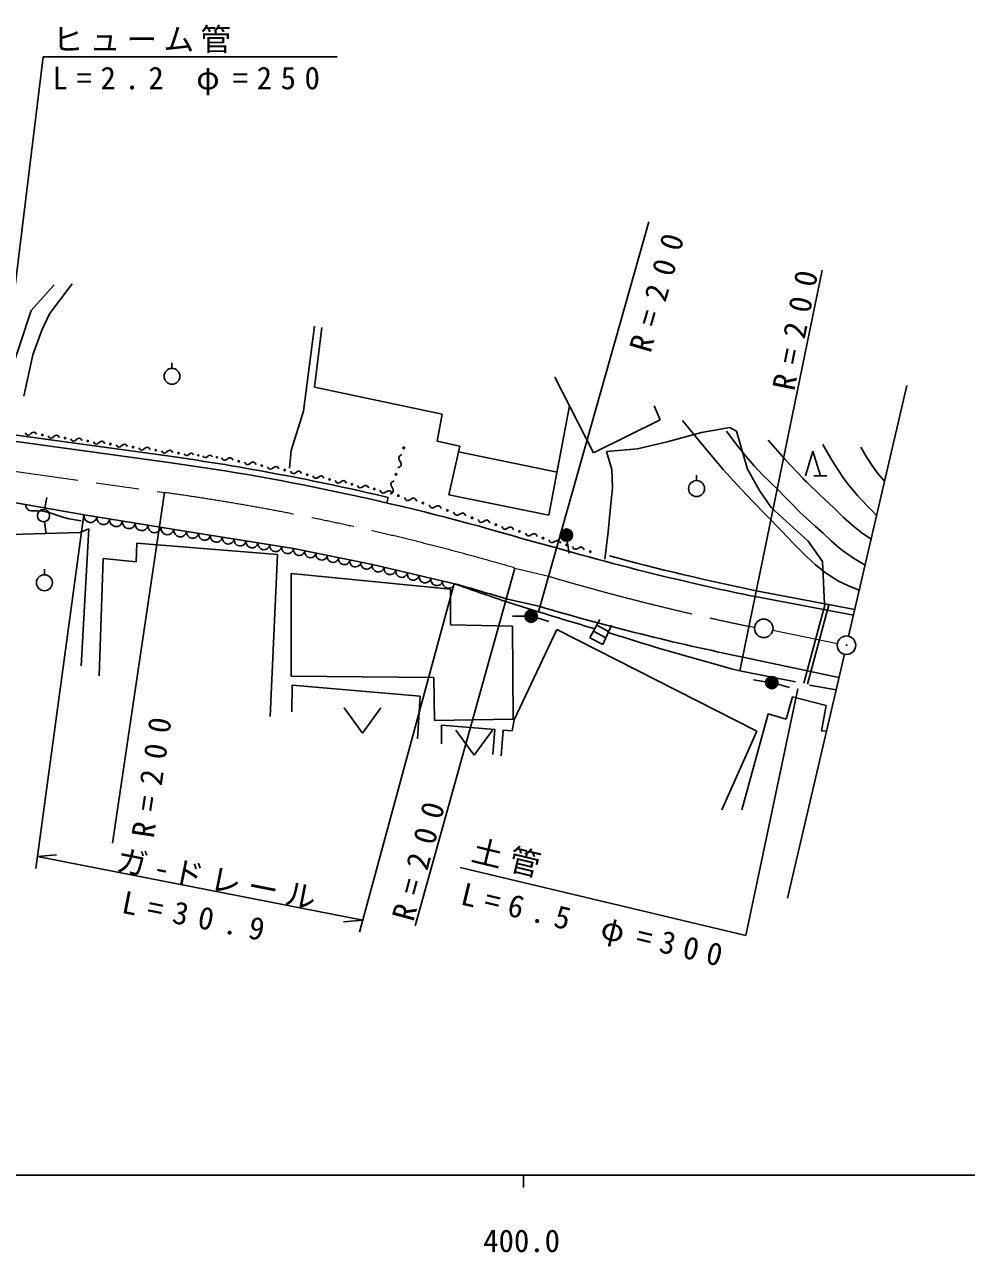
# Model space of a CAD drawing. Units: millimetres, scale not verified. Extents: x 40000 to 680000, y 20000 to 380000.
# Drawn here: x 427466 to 503965, y 198715 to 298398 of the extents above; entities that cross this region are included whole.
import ezdxf
from ezdxf.enums import TextEntityAlignment as Align

# ---------------------------------------------------------------- set-up
doc = ezdxf.new("R2010")
doc.units = ezdxf.units.MM
doc.header["$LTSCALE"] = 1000
doc.linetypes.add('CHAIN', pattern=[18.5, 12, -1.5, 3.5, -1.5])
for name, color, linetype, lineweight in [('M-BGD', 7, 'Continuous', 25), ('M-BMK', 2, 'CHAIN', 13), ('M-BMK-SRVR', 3, 'Continuous', 25), ('M-OTRS', 6, 'Continuous', 25), ('M-TTL-BAND', 7, 'Continuous', 25)]:
    doc.layers.add(name, color=color, linetype=linetype, lineweight=lineweight)
doc.layers.add('M-STR-HTXT', color=7, linetype='Continuous')
doc.styles.add('ＭＳ ゴシック', font='')
doc.styles.get('ＭＳ ゴシック').set_extended_font_data('MS Gothic')

msp = doc.modelspace()

# ---------------------------------------------------------------- linework, layer by layer
at = {"layer": 'M-BGD'}
for p, q in [((425190, 264941), (428972, 295784)), ((428972, 295784), (452847, 295784)), ((469213, 250727), (478159, 282392)), ((485562, 245929), (492236, 278468)), ((428009, 275173), (429862, 277271)), ((429485, 274912), (431322, 277338)), ((424802, 265535), (428009, 275173)), ((428861, 273595), (429485, 274912)), ((428133, 271584), (428861, 273595)), ((450119, 267018), (451029, 273908)), ((451617, 273810), (451003, 268960)), ((427405, 268222), (428133, 271584)), ((439442, 270487), (439442, 270929)), ((473680, 263632), (470538, 269780)), ((451003, 268960), (461385, 266774)), ((494392, 248742), (499111, 269102)), ((470060, 258577), (471727, 267453)), ((478598, 267457), (479076, 266296)), ((449122, 263812), (450119, 267018)), ((461385, 266774), (460975, 264588)), ((479076, 266296), (473680, 263632)), ((480897, 266264), (482495, 264294)), ((439198, 262850), (420228, 265436)), ((420358, 265927), (439273, 263354)), ((427629, 265128), (427528, 265254)), ((427989, 265193), (427859, 265098)), ((428119, 265288), (427989, 265193)), ((428239, 265310), (428119, 265288)), ((428350, 265258), (428239, 265310)), ((428450, 265132), (428350, 265258)), ((482451, 265288), (479652, 264533)), ((484761, 265688), (482451, 265288)), ((485270, 264333), (484486, 265375)), ((485294, 265377), (484761, 265688)), ((486182, 262312), (485294, 265377)), ((427739, 265076), (427629, 265128)), ((427859, 265098), (427739, 265076)), ((429472, 264884), (429372, 265009)), ((429583, 264831), (429472, 264884)), ((429703, 264853), (429583, 264831)), ((429833, 264948), (429703, 264853)), ((429963, 265044), (429833, 264948)), ((430083, 265065), (429963, 265044)), ((430193, 265013), (430083, 265065)), ((430294, 264887), (430193, 265013)), ((431316, 264639), (431216, 264765)), ((431426, 264587), (431316, 264639)), ((431547, 264608), (431426, 264587)), ((431676, 264704), (431547, 264608)), ((431806, 264799), (431676, 264704)), ((431926, 264820), (431806, 264799)), ((432037, 264768), (431926, 264820)), ((432137, 264642), (432037, 264768)), ((433160, 264394), (433059, 264520)), ((433270, 264342), (433160, 264394)), ((433390, 264364), (433270, 264342)), ((433520, 264459), (433390, 264364)), ((433650, 264554), (433520, 264459)), ((433770, 264576), (433650, 264554)), ((433880, 264524), (433770, 264576)), ((433981, 264398), (433880, 264524)), ((435003, 264149), (434903, 264275)), ((435364, 264214), (435234, 264119)), ((435494, 264310), (435364, 264214)), ((435614, 264331), (435494, 264310)), ((435724, 264279), (435614, 264331)), ((435825, 264153), (435724, 264279)), ((460975, 264588), (462820, 264179)), ((462820, 264179), (461932, 260217)), ((479652, 264533), (477253, 263955)), ((482495, 264294), (484201, 262284)), ((486049, 263350), (485270, 264333)), ((487862, 264665), (489243, 263098)), ((492304, 264309), (493037, 263041)), ((435114, 264097), (435003, 264149)), ((435234, 264119), (435114, 264097)), ((436847, 263905), (436746, 264031)), ((436957, 263853), (436847, 263905)), ((437077, 263874), (436957, 263853)), ((437207, 263970), (437077, 263874)), ((437337, 264065), (437207, 263970)), ((437457, 264086), (437337, 264065)), ((437568, 264034), (437457, 264086)), ((437668, 263908), (437568, 264034)), ((438691, 263660), (438590, 263786)), ((438801, 263608), (438691, 263660)), ((438921, 263630), (438801, 263608)), ((439051, 263725), (438921, 263630)), ((439181, 263820), (439051, 263725)), ((439301, 263842), (439181, 263820)), ((439411, 263790), (439301, 263842)), ((439512, 263664), (439411, 263790)), ((440519, 263440), (440434, 263541)), ((440611, 263400), (440519, 263440)), ((440709, 263420), (440611, 263400)), ((440813, 263502), (440709, 263420)), ((440918, 263583), (440813, 263502)), ((441016, 263603), (440918, 263583)), ((441108, 263563), (441016, 263603)), ((441193, 263462), (441108, 263563)), ((442038, 263281), (441952, 263382)), ((442129, 263241), (442038, 263281)), ((442228, 263261), (442129, 263241)), ((442332, 263342), (442228, 263261)), ((442436, 263424), (442332, 263342)), ((442535, 263444), (442436, 263424)), ((442626, 263404), (442535, 263444)), ((442712, 263303), (442626, 263404)), ((443566, 263088), (443471, 263223)), ((444075, 263222), (443937, 263133)), ((444199, 263237), (444075, 263222)), ((444308, 263177), (444199, 263237)), ((444403, 263042), (444308, 263177)), ((448992, 262382), (449122, 263812)), ((457942, 263398), (457859, 263276)), ((457859, 263276), (457863, 263130)), ((458110, 263494), (457942, 263398)), ((462714, 263710), (470714, 262061)), ((477253, 263955), (474722, 263733)), ((474722, 263733), (475166, 262267)), ((486720, 262573), (486049, 263350)), ((490901, 261755), (491501, 263755)), ((491501, 263755), (492101, 261755)), ((495796, 263379), (495395, 264096)), ((496213, 262710), (495796, 263379)), ((443675, 263029), (443566, 263088)), ((443799, 263043), (443675, 263029)), ((443937, 263133), (443799, 263043)), ((445429, 262727), (445335, 262862)), ((445539, 262667), (445429, 262727)), ((445662, 262682), (445539, 262667)), ((445801, 262771), (445662, 262682)), ((445939, 262861), (445801, 262771)), ((446062, 262875), (445939, 262861)), ((446172, 262815), (446062, 262875)), ((446266, 262681), (446172, 262815)), ((447293, 262366), (447198, 262500)), ((447402, 262306), (447293, 262366)), ((447526, 262321), (447402, 262306)), ((447664, 262410), (447526, 262321)), ((447802, 262499), (447664, 262410)), ((447926, 262514), (447802, 262499)), ((448035, 262454), (447926, 262514)), ((448130, 262320), (448035, 262454)), ((457962, 262518), (457794, 262422)), ((457863, 263130), (457952, 262958)), ((457952, 262958), (458041, 262786)), ((458044, 262639), (457962, 262518)), ((458041, 262786), (458044, 262639)), ((475166, 262267), (475210, 260801)), ((484201, 262284), (485336, 261033)), ((487159, 260579), (486182, 262312)), ((487400, 261857), (486720, 262573)), ((489243, 263098), (490669, 261574)), ((493037, 263041), (493859, 261746)), ((496751, 261987), (496213, 262710)), ((449152, 262006), (449062, 262139)), ((449258, 261946), (449152, 262006)), ((449379, 261958), (449258, 261946)), ((449516, 262043), (449379, 261958)), ((449653, 262128), (449516, 262043)), ((449774, 262140), (449653, 262128)), ((449880, 262080), (449774, 262140)), ((449970, 261947), (449880, 262080)), ((450969, 261622), (450878, 261755)), ((451075, 261562), (450969, 261622)), ((451196, 261574), (451075, 261562)), ((451333, 261659), (451196, 261574)), ((451469, 261744), (451333, 261659)), ((451590, 261756), (451469, 261744)), ((451696, 261696), (451590, 261756)), ((451787, 261563), (451696, 261696)), ((452785, 261238), (452695, 261371)), ((452891, 261177), (452785, 261238)), ((453013, 261190), (452891, 261177)), ((453149, 261275), (453013, 261190)), ((453286, 261360), (453149, 261275)), ((453407, 261372), (453286, 261360)), ((453513, 261312), (453407, 261372)), ((453603, 261179), (453513, 261312)), ((457309, 261254), (457227, 261133)), ((457477, 261350), (457309, 261254)), ((482047, 261372), (482047, 261814)), ((488033, 261241), (487400, 261857)), ((488643, 260649), (488033, 261241)), ((490669, 261574), (490796, 261445)), ((490796, 261445), (490989, 261253)), ((490989, 261253), (492065, 260223)), ((491581, 261755), (492621, 261755)), ((493859, 261746), (494124, 261371)), ((494124, 261371), (494400, 261004)), ((497307, 261318), (496751, 261987)), ((438836, 260410), (434612, 231937)), ((454602, 260853), (454511, 260986)), ((454708, 260793), (454602, 260853)), ((454829, 260805), (454708, 260793)), ((454966, 260890), (454829, 260805)), ((455102, 260975), (454966, 260890)), ((455223, 260988), (455102, 260975)), ((455329, 260927), (455223, 260988)), ((455420, 260794), (455329, 260927)), ((456417, 260445), (456328, 260602)), ((456529, 260368), (456417, 260445)), ((456666, 260370), (456529, 260368)), ((456827, 260453), (456666, 260370)), ((456987, 260535), (456827, 260453)), ((457124, 260537), (456987, 260535)), ((457237, 260460), (457124, 260537)), ((457329, 260374), (457161, 260278)), ((457227, 261133), (457230, 260986)), ((457230, 260986), (457319, 260814)), ((457325, 260303), (457237, 260460)), ((457319, 260814), (457408, 260642)), ((457411, 260496), (457329, 260374)), ((457408, 260642), (457411, 260496)), ((461932, 260217), (470060, 258577)), ((475210, 260801), (475032, 258936)), ((485336, 261033), (486547, 259761)), ((488092, 259202), (487159, 260579)), ((489225, 260053), (488643, 260649)), ((492065, 260223), (493192, 259157)), ((494400, 261004), (495115, 260154)), ((432301, 258583), (424525, 259971)), ((427534, 259434), (427607, 259203)), ((427607, 259203), (427721, 259017)), ((429094, 259022), (429272, 260006)), ((456996, 260013), (456878, 259568)), ((458411, 259846), (458323, 260003)), ((458524, 259769), (458411, 259846)), ((458661, 259771), (458524, 259769)), ((458821, 259854), (458661, 259771)), ((458982, 259936), (458821, 259854)), ((459118, 259938), (458982, 259936)), ((459231, 259861), (459118, 259938)), ((459320, 259704), (459231, 259861)), ((460406, 259247), (460317, 259404)), ((460518, 259170), (460406, 259247)), ((460816, 259255), (460655, 259172)), ((460976, 259337), (460816, 259255)), ((461113, 259339), (460976, 259337)), ((461226, 259262), (461113, 259339)), ((461314, 259105), (461226, 259262)), ((486547, 259761), (487737, 258548)), ((489025, 258358), (488092, 259202)), ((489781, 259476), (489225, 260053)), ((490389, 258871), (489781, 259476)), ((495115, 260154), (495877, 259341)), ((495877, 259341), (496246, 258966)), ((427721, 259017), (427855, 258939)), ((427855, 258939), (428040, 258908)), ((428040, 258908), (428287, 258912)), ((428287, 258912), (428543, 258926)), ((432295, 258584), (428387, 229880)), ((428543, 258926), (428942, 258905)), ((428942, 258905), (429341, 258823)), ((429341, 258823), (429721, 258704)), ((429721, 258704), (430097, 258572)), ((430097, 258572), (430583, 258419)), ((430583, 258419), (431100, 258285)), ((431100, 258285), (431569, 258187)), ((431569, 258187), (432058, 258097)), ((440637, 257252), (432301, 258583)), ((460655, 259172), (460518, 259170)), ((462400, 258648), (462312, 258805)), ((462513, 258571), (462400, 258648)), ((462650, 258573), (462513, 258571)), ((462810, 258656), (462650, 258573)), ((462971, 258738), (462810, 258656)), ((463108, 258740), (462971, 258738)), ((463220, 258663), (463108, 258740)), ((463309, 258506), (463220, 258663)), ((464393, 258057), (464306, 258206)), ((475032, 258936), (474855, 257203)), ((487737, 258548), (488963, 257273)), ((491113, 256448), (489025, 258358)), ((490989, 258304), (490389, 258871)), ((491678, 257689), (490989, 258304)), ((493192, 259157), (493962, 258408)), ((493962, 258408), (494791, 257664)), ((496246, 258966), (496664, 258547)), ((429077, 258035), (429219, 257046)), ((431967, 257167), (432688, 257472)), ((432688, 257472), (432078, 246351)), ((449320, 255857), (440637, 257252)), ((464502, 257985), (464393, 258057)), ((464633, 257989), (464502, 257985)), ((464785, 258070), (464633, 257989)), ((464938, 258151), (464785, 258070)), ((465069, 258155), (464938, 258151)), ((465177, 258082), (465069, 258155)), ((465264, 257933), (465177, 258082)), ((466310, 257511), (466223, 257660)), ((466418, 257438), (466310, 257511)), ((466549, 257442), (466418, 257438)), ((466702, 257523), (466549, 257442)), ((466854, 257604), (466702, 257523)), ((466985, 257608), (466854, 257604)), ((467094, 257536), (466985, 257608)), ((467181, 257386), (467094, 257536)), ((474855, 257203), (474588, 255008)), ((488963, 257273), (489942, 256234)), ((492339, 257095), (491678, 257689)), ((494791, 257664), (495479, 257139)), ((425394, 256972), (431967, 257167)), ((436531, 254773), (436586, 256303)), ((436586, 256303), (448006, 255374)), ((467948, 256658), (470678, 255915)), ((468226, 256964), (468139, 257113)), ((468335, 256891), (468226, 256964)), ((468465, 256896), (468335, 256891)), ((468618, 256976), (468465, 256896)), ((468771, 257057), (468618, 256976)), ((468901, 257061), (468771, 257057)), ((469010, 256989), (468901, 257061)), ((469097, 256840), (469010, 256989)), ((470142, 256417), (470055, 256566)), ((470251, 256345), (470142, 256417)), ((470382, 256349), (470251, 256345)), ((470534, 256430), (470382, 256349)), ((470687, 256511), (470534, 256430)), ((470818, 256515), (470687, 256511)), ((470927, 256442), (470818, 256515)), ((471013, 256293), (470927, 256442)), ((471546, 256457), (471687, 255467)), ((489942, 256234), (490989, 255176)), ((492268, 254805), (491113, 256448)), ((492984, 256487), (492339, 257095)), ((493618, 255923), (492984, 256487)), ((495479, 257139), (496219, 256624)), ((448006, 255374), (447426, 242235)), ((455714, 254552), (449320, 255857)), ((472059, 255871), (471972, 256020)), ((472167, 255798), (472059, 255871)), ((472298, 255802), (472167, 255798)), ((472451, 255883), (472298, 255802)), ((472603, 255964), (472451, 255883)), ((472734, 255968), (472603, 255964)), ((472843, 255895), (472734, 255968)), ((472930, 255746), (472843, 255895)), ((493773, 255798), (493618, 255923)), ((493891, 255707), (493773, 255798)), ((494791, 255084), (493891, 255707)), ((433526, 245538), (433853, 255046)), ((433853, 255046), (436531, 254773)), ((462382, 253008), (455714, 254552)), ((467285, 254278), (459190, 225231)), ((490989, 255176), (491702, 254533)), ((491702, 254533), (492455, 253938)), ((492445, 251384), (492268, 254805)), ((495728, 254509), (494791, 255084)), ((429079, 253730), (429079, 254172)), ((449114, 253836), (449114, 245509)), ((462065, 252558), (449114, 253836)), ((492455, 253938), (492981, 253578)), ((492981, 253578), (493583, 253222)), ((493583, 253222), (494391, 252830)), ((454667, 224712), (462362, 253013)), ((462065, 249662), (462065, 252558)), ((494893, 250905), (486894, 252426)), ((494391, 252830), (495255, 252467)), ((466529, 251567), (469213, 250727)), ((466587, 251775), (469330, 251144)), ((486798, 251954), (494788, 250452)), ((492496, 251358), (490758, 244920)), ((492786, 251280), (491047, 244842)), ((468107, 250358), (467107, 250358)), ((469088, 250221), (470050, 249946)), ((467092, 249552), (462065, 249662)), ((467147, 242011), (467092, 249552)), ((467222, 241960), (470691, 249290)), ((470691, 249290), (486930, 241031)), ((473389, 248608), (474195, 250104)), ((474905, 249132), (473944, 249639)), ((475135, 249644), (474425, 248061)), ((474425, 248061), (473389, 248608)), ((474677, 248624), (473681, 249150)), ((489420, 227477), (494051, 247282)), ((485792, 247049), (493610, 245393)), ((449114, 245509), (460699, 245399)), ((460699, 245399), (460753, 241902)), ((485562, 245929), (490082, 245043)), ((449162, 242612), (449205, 244779)), ((449205, 244779), (459605, 243869)), ((490268, 244473), (486043, 224452)), ((487657, 245049), (486667, 245191)), ((488633, 244841), (489595, 244566)), ((493372, 244376), (491217, 244770)), ((459605, 243869), (459388, 240402)), ((489335, 242015), (489827, 243818)), ((489827, 243818), (492579, 243128)), ((453413, 242924), (454913, 240884)), ((454913, 240884), (456413, 242924)), ((485728, 234638), (487859, 242452)), ((487859, 242452), (489335, 242015)), ((492579, 243128), (492186, 241074)), ((460753, 241902), (467147, 242011)), ((461338, 240012), (461338, 241529)), ((461338, 241529), (465671, 241182)), ((467082, 241065), (467222, 241960)), ((462481, 241126), (463981, 239086)), ((463981, 239086), (465481, 241126)), ((465671, 241182), (465498, 239146)), ((466186, 239022), (466326, 241121)), ((466326, 241121), (467082, 241065)), ((486930, 241031), (484089, 234638)), ((492186, 241074), (492592, 241040)), ((428522, 230870), (430075, 230993)), ((428522, 230870), (454929, 225677)), ((486043, 224452), (462849, 229967)), ((454929, 225677), (453376, 225555))]:
    msp.add_line(p, q, dxfattribs=at)
for centre, radius in [((439442, 269841), 646), ((428911, 265071), 55.8), ((428911, 265071), 37.2), ((428911, 265071), 18.6), ((428911, 265071), 1.9), ((430755, 264826), 55.8), ((430755, 264826), 37.2), ((430755, 264826), 18.6), ((430755, 264826), 1.9), ((432598, 264581), 55.8), ((432598, 264581), 37.2), ((432598, 264581), 18.6), ((432598, 264581), 1.9), ((434442, 264337), 55.8), ((434442, 264337), 37.2), ((434442, 264337), 18.6), ((434442, 264337), 1.9), ((436286, 264092), 55.8), ((436286, 264092), 37.2), ((436286, 264092), 18.6), ((436286, 264092), 1.9), ((438129, 263847), 55.8), ((438129, 263847), 37.2), ((438129, 263847), 18.6), ((438129, 263847), 1.9), ((439973, 263603), 55.8), ((439973, 263603), 37.2), ((439973, 263603), 18.6), ((439973, 263603), 1.9), ((441573, 263422), 45.8), ((441573, 263422), 30.5), ((441573, 263422), 15.3), ((441573, 263422), 1.5), ((443091, 263263), 45.8), ((443091, 263263), 30.5), ((443091, 263263), 15.3), ((443091, 263263), 1.5), ((458268, 264030), 67.1), ((458268, 264030), 44.7), ((458268, 264030), 22.4), ((458268, 264030), 2.2), ((444869, 262952), 56.9), ((444869, 262952), 38), ((444869, 262952), 19), ((444869, 262952), 1.9), ((446732, 262591), 56.9), ((446732, 262591), 38), ((446732, 262591), 19), ((446732, 262591), 1.9), ((448596, 262229), 57), ((448596, 262229), 38), ((448596, 262229), 19), ((448596, 262229), 1.9), ((450424, 261851), 55.7), ((450424, 261851), 37.1), ((450424, 261851), 18.6), ((450424, 261851), 1.9), ((452241, 261467), 55.7), ((452241, 261467), 37.1), ((452241, 261467), 18.6), ((452241, 261467), 1.9), ((457635, 261886), 67.1), ((457635, 261886), 44.7), ((457635, 261886), 22.4), ((457635, 261886), 2.2), ((482047, 260726), 646), ((454057, 261083), 55.7), ((454057, 261083), 37.1), ((454057, 261083), 18.6), ((454057, 261083), 1.9), ((455874, 260698), 55.7), ((455874, 260698), 37.1), ((455874, 260698), 18.6), ((455874, 260698), 1.9), ((457824, 260153), 62.5), ((457824, 260153), 41.7), ((457824, 260153), 20.8), ((457824, 260153), 2.1), ((459818, 259554), 62.5), ((459818, 259554), 41.6), ((459818, 259554), 20.8), ((459818, 259554), 2.1), ((429006, 258530), 500), ((461813, 258955), 62.5), ((461813, 258955), 41.7), ((461813, 258955), 20.8), ((461813, 258955), 2.1), ((463808, 258356), 62.5), ((463808, 258356), 41.6), ((463808, 258356), 20.8), ((463808, 258356), 2.1), ((465743, 257796), 59.8), ((465743, 257796), 39.9), ((465743, 257796), 19.9), ((465743, 257796), 2), ((467660, 257250), 59.8), ((467660, 257250), 39.9), ((467660, 257250), 19.9), ((467660, 257250), 2), ((471475, 256952), 500), ((471475, 256952), 440), ((471475, 256952), 380), ((471475, 256952), 320), ((471475, 256952), 260), ((469576, 256703), 59.8), ((469576, 256703), 39.9), ((469576, 256703), 19.9), ((469576, 256703), 2), ((471475, 256952), 200), ((471475, 256952), 140), ((471475, 256952), 80), ((471493, 256156), 59.8), ((471493, 256156), 39.9), ((471475, 256952), 20), ((471493, 256156), 19.9), ((471493, 256156), 2), ((473409, 255610), 59.8), ((473409, 255610), 39.9), ((473409, 255610), 19.9), ((473409, 255610), 2), ((429079, 253084), 646), ((468607, 250358), 500), ((468607, 250358), 440), ((468607, 250358), 380), ((468607, 250358), 320), ((468607, 250358), 260), ((468607, 250358), 200), ((468607, 250358), 140), ((468607, 250358), 80), ((468607, 250358), 20), ((488152, 244978), 500), ((488152, 244978), 440), ((488152, 244978), 380), ((488152, 244978), 320), ((488152, 244978), 260), ((488152, 244978), 200), ((488152, 244978), 140), ((488152, 244978), 80), ((488152, 244978), 20)]:
    msp.add_circle(centre, radius, dxfattribs=at)
for centre, radius, start, end in [((411123, 65345), 200000, 76.74029, 81.90898), ((411580, 64766), 200000, 73.62978, 82.06262), ((432822, 258499), 528, 170.9285, 350.9285), ((433864, 258333), 528, 170.9285, 350.9285), ((434906, 258167), 528, 170.9285, 350.9285), ((435948, 258000), 528, 170.9285, 350.9285), ((436990, 257834), 528, 170.9285, 350.9285), ((438032, 257668), 528, 170.9285, 350.9285), ((439074, 257501), 528, 170.9285, 350.9285), ((440117, 257335), 528, 170.9285, 350.9285), ((441120, 257174), 488, 170.87592, 350.87592), ((442085, 257019), 488, 170.87592, 350.87592), ((443049, 256864), 488, 170.87592, 350.87592), ((444014, 256709), 488, 170.87592, 350.87592), ((444979, 256554), 488, 170.87592, 350.87592), ((445943, 256400), 488, 170.87592, 350.87592), ((446908, 256245), 488, 170.87592, 350.87592), ((447873, 256090), 488, 170.87592, 350.87592), ((448837, 255935), 488, 170.87592, 350.87592), ((449776, 255764), 466, 168.46384, 348.46384), ((450690, 255578), 466, 168.46384, 348.46384), ((451603, 255391), 466, 168.46384, 348.46384), ((452517, 255205), 466, 168.46384, 348.46384), ((526240, 448042), 200000, 253.87047, 256.98207), ((527256, 448311), 200000, 254.84753, 258.35739), ((453430, 255018), 466, 168.46384, 348.46384), ((454343, 254832), 466, 168.46384, 348.46384), ((455257, 254645), 466, 168.46384, 348.46384), ((456190, 254442), 489, 166.96008, 346.96008), ((457143, 254221), 489, 166.96008, 346.96008), ((458095, 254001), 489, 166.96008, 346.96008), ((459048, 253780), 489, 166.96008, 346.96008), ((460001, 253559), 489, 166.96008, 346.96008), ((460953, 253339), 489, 166.96008, 346.96008), ((461906, 253118), 489, 166.96008, 346.96008), ((530085, 441200), 200000, 250.21365, 251.47136), ((408211, 60484), 200000, 73.02936, 74.28471), ((526791, 447914), 200000, 256.82014, 258.46498), ((529282, 441493), 200000, 252.52164, 253.8905), ((525794, 443008), 200000, 253.60139, 258.46237), ((536218, 439407), 200000, 252.13643, 255.32819)]:
    msp.add_arc(centre, radius, start, end, dxfattribs=at)
at = {"layer": 'M-BMK'}
for p, q in [((419922, 263074), (438836, 260410)), ((467285, 254278), (470048, 253605)), ((486257, 249556), (486763, 249483)), ((488240, 249228), (493487, 248161))]:
    msp.add_line(p, q, dxfattribs=at)
for centre, start, end in [((411029, 62352), 73.66338, 82.00797), ((526587, 445447), 253.57887, 258.36649)]:
    msp.add_arc(centre, 200000, start, end, dxfattribs=at)
at = {"layer": 'M-BMK-SRVR'}
for centre in [(487505, 249378), (494222, 248012)]:
    msp.add_circle(centre, 750, dxfattribs=at)
at = {"layer": 'M-OTRS'}
for radius in [31.3, 25, 18.8, 12.5, 6.3]:
    msp.add_circle((494240, 248019), radius, dxfattribs=at)
at = {"layer": 'M-TTL-BAND'}
for p, q in [((40000, 205000), (579000, 205000)), ((468000, 205000), (468000, 204000))]:
    msp.add_line(p, q, dxfattribs=at)

# ---------------------------------------------------------------- texts
at = {"layer": 'M-STR-HTXT', "char_height": 1833, "attachment_point": 7, "style": 'ＭＳ ゴシック'}
for s, insert in [('\\T1.2;ヒューム管', (429744, 296083)), ('\\T1.56;L=2.2\\~φ=250', (429744, 292643))]:
    msp.add_mtext(s, dxfattribs=dict(at, insert=insert))
for s, insert, rotation in [('\\T1.72;R=200', (478333, 271655), 73.7), ('\\T1.72;R=200', (490006, 268582), 78.6), ('\\T1.72;R=200', (437989, 232284), 81.5), ('\\T1.72;R=200', (459076, 225490), 74.8), ('\\T1.24;土管', (463606, 230332), 346.5), ('\\T1.24;ガ-ドレール', (434787, 229629), 348.8), ('\\T1.56;L=6.5\\~φ=300', (462668, 226505), 346.5), ('\\T1.68;L=30.9', (435255, 226271), 348.7)]:
    msp.add_mtext(s, dxfattribs=dict(at, insert=insert, rotation=rotation))
at = {"layer": 'M-TTL-BAND', "style": 'ＭＳ ゴシック'}
msp.add_text('400.0', height=1833, dxfattribs=at).set_placement((464719, 198195), align=Align.BOTTOM_LEFT)

doc.saveas('drawing.dxf')
